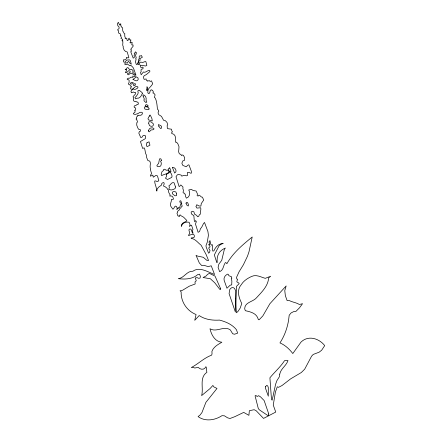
<?xml version="1.0" encoding="UTF-8"?>
<svg xmlns="http://www.w3.org/2000/svg" width="442" height="442" viewBox="0 0 442 442"><rect width="100%" height="100%" fill="white"/><g stroke="black" fill="none" stroke-linecap="round" stroke-linejoin="round"><path stroke-width="0.66" d="M120.87 35.537L120.738 36.294L121.533 37.598L120.837 38.239L121.428 38.631C121.926 38.885 123.926 40.084 122.058 40.305C121.395 41.178 123.594 40.482 122.699 41.421C123.368 43.299 121.986 44.548 123.329 46.813L123.141 47.498L124.02 49.885L125.627 51.548L127.219 51.924L128.865 57.626L127.998 57.968L126.39 57.416L126.307 58.946L124.937 59.764L123.384 59.897L123.5 61.67L123.953 62.162L125.108 62.167L125.655 61.173L127.169 59.996L128.589 60.051L129.053 59.681L130.324 60.532L131.313 64.162L130.003 63.416L128.854 61.521L128.257 61.515L127.478 62.819L125.23 62.935L124.815 63.952L125.042 64.67L126.583 64.51L127.351 63.985L129.86 65.852L130.721 65.278L132.268 66.665L133.445 68.035L135.97 75.162L132.495 72.04L133.28 71.306L132.804 69.963L132.335 70.112L131.44 69.289L129.644 69.626L127.898 67.532L126.782 68.068L126.456 69.04L125.163 69.35L125.5 69.808L126.368 69.598L126.738 69.913L125.976 71.759L125.467 72.063L125.495 72.72L126.5 72.67L128.755 70.615L130.252 71.206L129.893 72.466L128.313 73.394L127.627 73.267L127.611 74.471L128.478 74.82L130.793 73.029L131.898 73.587C132.815 73.046 132.727 74.869 133.556 74.284L135.003 75.466L135.374 76.588L132.722 76.057L132.92 77.356L130.954 77.168L129.727 78.162L128.152 78.228L127.086 79.068L127.55 79.737L128.29 79.582L129.136 80.383L129.092 82.488L128.313 83.864L129.064 84.626L129.804 84.676L130.605 86.234L130.987 86.074L131.578 86.731L130.39 88.08L130.76 88.936L131.539 89.273C133.705 89.052 134.589 86.262 136.81 86.378C140.285 87.14 135.49 89.87 133.965 89.372L133.473 88.936L132.396 89.494L130.942 91.279L131.423 92.781L133.595 91.997L134.374 92.605L135.617 92.5L135.418 94.035L133.07 96.638A1.939 1.564 86.9 0 0 133.815 98.002L133.263 99.721L133.882 101.069L134.943 101.583L135.965 101.351L136.13 101.82L137.048 101.831L138.429 102.936L137.998 104.638L136.81 104.638L135.854 105.561L134.567 105.793L134.114 106.307L134.269 107.456L135.539 107.942L135.749 108.82L135.374 110.401L134.633 110.163L135.119 111.804C135.18 112.843 131.893 113.334 133.937 114.202L135.561 114.379L138.429 113.367C139.528 112.174 142.086 111.682 142.517 113.014L141.854 114.754L140.329 115.323L138.838 115.218L138.595 115.589L137.677 115.113L137.39 116.511L136.534 116.926L136.672 117.915C137.595 118.064 134.804 119.263 136.766 119.279C136.202 120.274 138.755 121.71 136.805 122.672L136.722 125.125L137.711 127.782L138.611 129.268L140.28 129.644L140.445 130.031L140.385 131.263L139.401 131.512L138.816 133.119L140.766 137.6L142.131 137.097L142.893 135.793L143.865 135.307L144.777 135.401L145.672 136.092L145.363 138.622L140.462 141.506L142.628 148.413L144.158 147.832C145.54 150.158 144.86 152.75 146.385 155.065L146.578 157.297L147.799 160.463L149.788 161.17C151.357 163.656 149.109 166.507 150.711 169.032L150.352 169.546L151.606 173.584L150.54 175.126L150.374 176.203L152.849 175.087L153.241 177.203L155.927 175.391L157.23 175.689L157.788 176.966L158.833 180.85L157.037 181.568L155.844 180.905L154.694 181.054C154.634 184.474 156.844 187.303 156.545 190.701L156.855 191.071L157.17 188.999L158.656 187.154L161.645 184.971L161.811 183.369L163.264 182.529L163.932 182.712L164.186 183.789L163.606 185.762L163.976 186.48L164.993 186.629L166.971 188.165L167.651 189.513L168.187 189.485L168.794 192.579L170.247 195.16L169.651 195.988L171.883 196.11L172.783 196.928L173.402 198.673L173.408 199.27L171.358 199.486L171.358 200.867L170.374 204.331L170.778 206.287L172.894 209.182L173.568 208.74L174.7 206.657L175.662 206.06L176.634 206.679L177.17 208.464L176.866 209.486L178.225 207.558L178.424 208.458L179.093 207.431L179.75 207.265L180.64 204.226L181.701 204.64L182.248 206.182L181.154 207.038L180.927 208.022L179.982 208.188L179.507 209.773L177.568 211.364L177.618 212.503L176.966 213.204L177.833 215.834L178.761 216.011L179.148 216.624L179.485 215.342L180.209 214.851L180.933 215.69L183.607 217.193L186.623 220.265L186.844 220.884L182.701 223.199L181.767 224.392L181.535 226.381L182.071 224.492C183.728 222.475 186.629 221.707 189.132 222.276L190.06 224.691L189.403 226.514L190.474 225.519L191.524 225.199L192.961 229.536L192.447 230.73L193.043 233.354L192.425 232.912L190.977 229.171L189.789 229L189.082 229.503C188.496 231.028 190.38 232.536 189.397 233.973C185.634 238.597 194.988 230.564 194.325 236.818L193.878 237.597L191.06 238.023L191.452 238.371C195.695 239.139 197.917 242.879 201.138 245.249L206.105 254.493L208.475 260.288L208.309 260.708L206.873 260.366L203.287 257.288L197.574 256.095L196.027 255.332L199.314 262.924L201.696 265.543L203.895 265.277L208.127 266.62L211.237 265.775L214.552 274.488C208.055 272.117 199.408 266.277 192.916 271.228C186.756 270.791 184.27 278.046 178.264 278.664C184.806 279.499 192.524 279.228 197.729 274.592L199.585 274.173L200.414 276.51L200.033 278.112L198.414 278.278L197.154 277.62L195.281 277.963L196.27 280.753L194.999 281.979L195.16 283.991L189.231 286.212L182.474 290.311L180.071 290.77L181.137 291.842C180.784 301.715 186.883 310.903 196.082 314.538L194.74 320.312L199.182 315.549C205.116 319.627 212.492 320.533 219.53 320.096C225.906 321.748 232.21 324.456 236.437 329.71L237.647 333.124L234.542 334.235L232.674 333.765L230.37 329.959C224.011 325.279 216.685 332.771 209.989 328.771C211.409 334.898 214.878 341.572 221.856 342.241C217.956 344.506 213.574 346.837 211.933 351.34L212.033 354.02L211.536 355.202C203.906 357.981 198.403 363.865 191.303 367.529L193.198 367.418L194.762 368.015L198.237 367.396C200.441 369.838 204.519 370.153 205.9 366.672L206.53 368.064L206.287 369.368L206.911 372.286C198.988 377.733 203.817 387.966 201.629 395.607L210.072 388.535L212.878 385.452L213.978 386.977L217 388.43L205.895 402.369L201.95 412.557L200.104 414.972L198.082 416.602C205.143 421.839 215.005 420.298 221.972 415.673L224.414 415.812L227.586 417.812L229.973 418.508L234.929 416.629L243.702 412.403L248.907 415.347L249.349 410.701L254.144 409.706L256.172 410.723L263.537 418.414L275.742 412.071L273.261 405.071L275.416 391.971L277.283 386.811L278.559 387.319L282.029 385.512L290.676 378.833L301.328 372.501L304.676 369.186L311.604 356.153L313.234 354.429L319.157 352.186L321.649 350.224L324.71 345.611C319.091 338.357 308.162 334.92 300.958 342.152L292.803 353.539C289.427 349.103 285.134 345.103 279.952 342.904A53.996 43.52 86.9 0 0 288.587 320.196L289.195 315.234L291.123 312.925L293.764 311.555L295.925 311.395L299.466 307.842L302.543 303.698L299.367 304.477C296.284 302.516 292.488 302.278 289.283 300.566L287.112 300.599L285.355 295.632L284.775 290.632L286.156 285.93L269.88 303.726L262.863 315.875L259.183 319.748L258.371 319.704C256.907 313.24 250.697 311.875 245.338 310.693L244.68 308.831C244.785 301.809 253.404 302.019 256.913 297.344C262.051 291.748 268.084 285.913 268.653 277.885L270.664 276.228L265.272 278.333C260.791 277.123 256.25 274.167 251.526 276.471C247.509 278.344 243.636 280.78 241.282 284.642C236.348 290.306 238.829 297.654 241.78 303.538L240.183 308.124L237.956 311.444L236.47 312.759C235.398 303.914 236.393 295.101 236.492 286.333L239.139 283.654L238.956 283.14L236.768 281.819L237.597 279.184L236.813 279.018L236.542 277.366L239.039 271.852L243.42 264.714L247.52 256.122L248.984 251.829L252.205 236.995C242.669 244.818 232.989 252.802 226.895 263.692L225.884 262.576L225.343 262.631C223.1 265.482 223.669 270.272 219.641 271.703L218.099 267.355L218.845 264.178L221.74 260.332L224.337 249.454L225.359 248.039C219.055 250.669 216.431 255.802 217.243 262.52L216.812 262.603L214.337 254.946L219.094 245.763L220.42 244.63L223.188 243.332C218.751 243.63 215.519 246.84 213.956 250.741L212.928 251.183L212.254 249.1L212.514 246.713L212.094 245.542L212.536 245.227L212.265 244.675L211.304 245.089L210.762 244.155L209.944 240.52L209.469 241.89L208.978 241.885L209.768 244.675L208.574 244.432L209.939 246.316L210.005 246.89L208.795 247.78L208.801 248.382L210.022 250.437L209.458 252.553L208.569 253.189L206.105 246.84L206.038 245.487L207.248 242.271L208.42 235.288L207.928 231.597L204.502 222.436C202.596 224.133 202.447 227.089 200.436 228.702L199.607 231.475L198.088 232.321L195.475 224.017L196.353 221.646L195.646 220.547L194.834 221.812L194.298 220.685L193.845 215.707L191.358 213.84L191.154 212.088L192.303 211.254L193.905 211.817L194.535 214.138L196.624 215.342L197.646 216.773L198.773 216.282L199.254 214.906L200.359 214.143C199.872 211.989 201.392 209.801 200.668 207.74L196.95 208.099L195.872 206.397L196.546 205.817L196.74 204.701L199.077 205.978L200.895 206.094L201.27 203.547L203.701 200.071L202.442 197.204C200.381 197.541 199.574 193.237 198.049 196.115L197.099 195.513L197.447 193.911L196.126 191.027L193.132 190.48L191.414 189.414L188.756 189.972C190.364 192.613 190.043 196.939 186.408 198.165L185.507 196.414L185.53 194.707L184.9 194.242L184.75 193.287L183.397 192.961L183.027 192.298L183.54 190.425L182.877 188.795L182.966 186.983L181.005 185.065L180.535 185.038L179.723 186.369L179.104 186.496L176.015 176.767L177.248 174.938L178.347 174.424L181.021 175.026L181.844 176.192L183.331 175.48L186.817 175.778L187.59 175.375L187.325 172.557L188.916 172.413L191.021 173.308L191.331 173.148L191.342 171.269L188.999 165.004L188.38 164.833L186.17 166.756L182.839 165.413L181.916 163.457L182.076 162.678L182.994 160.75L184.281 160.634L184.629 157.623L183.397 155.308L182.104 154.949L181.629 155.606L180.822 154.451L179.319 153.761L178.629 151.849L179.016 146.727L177.922 143.91L176.524 142.109L176.026 142.374L175.54 142.064C175.794 138.81 176.098 134.147 171.778 133.49L171.551 132.865L172.479 131.738L171.883 131.119L171.485 129.202L167.59 128.639L167.308 128.047L167.148 125.556L167.75 124.782L166.982 122.379L165.314 120.655L163.595 120.29L161.485 116.384L158.75 114.666L158.142 113.207L158.142 112.163L158.733 111.594L158.551 110.279L157.556 109.345L157.341 108.163C157.02 104.87 156.744 101.014 155.186 98.014L154.402 97.56L155.098 94.82L153.711 93.041L153.098 93.218L152.976 92.566L153.413 92.052L152.545 90.196L152.026 90.323L151.667 89.798L150.667 90.102L149.954 91.041L150.103 91.781L149.181 93.511L148.424 93.544L147.86 92.842C146.959 88.35 151.374 86.903 152.711 83.698L151.429 80.82L150.098 81.488L149.297 80.527L147.965 81.063L147.578 80.726L147.357 81.079L146.23 79.952L146.153 78.985L144.098 79.356L143.54 77.637L143.501 76.858L144.208 75.692L146.313 74.604L149.711 71.753L149.943 71.035L149.12 70.256C147.192 70.731 145.203 73.09 143.462 71.963L141.158 74.775L140.539 72.416L141.175 71.621L140.992 69.847L141.523 69.14L142.965 68.875L143.092 67.405L142.865 67.129L140.832 67.477L140.142 65.14L145.716 65.991L146.86 65.361L145.904 61.786L145.401 61.471L142.7 62.455L140.755 62.107L139.153 63.007L139.661 64.3C136.644 66.289 138.363 60.62 140.142 60.222L139.926 58.587L142.363 57.239L141.313 55.46L140.893 55.88L139.28 56.024L139.153 58.736L138.34 60.261L138.457 61.173L137.473 64.212L136.611 64.598L136.241 64.278L135.418 61.764L136.059 59.67L135.705 58.372L136.263 57.979L135.451 55.007L136.219 54.073L136.335 52.471L135.412 51.841L135.053 53.173L134.257 52.974L134.368 55.283L134.02 55.532L134.44 57.256L133.197 58.145L130.882 52.134L130.81 51.532L131.605 51.112L130.699 49.708L131.318 49.521L130.965 48.929C131.418 48.255 132.666 46.885 133.164 46.2L132.981 44.874L132.567 44.863C131.617 45.83 131.605 43.377 132.141 43.25L132.274 42.918C132.152 40.973 129.937 44.167 130.02 42.399L130.738 41.741L130.832 39.78L130.257 40.128L129.351 39.393L129.186 38.161L128.556 38.73L128.44 39.868L127.561 40.642L126.959 39.973L126.848 38.515C126.39 37.741 125.76 38.675 125.296 38.559L125.147 38.332C125.843 36.78 124.412 37.332 124.887 36.343L124.65 34.564C125.677 33.167 123.357 33.785 123.694 32.183C121.539 31.216 123.815 27.061 121.765 27.382L121.34 26.421C120.478 26.299 121.5 25.465 120.765 25.465L120.771 23.68L120.053 24.752C119.832 26.559 118.218 20.995 118.185 22.763C117.047 22.896 117.506 24.874 117.942 25.879C119.439 26.542 119.743 29.144 117.843 29.316L117.705 30.161C119.865 30.802 117.323 32.885 119.136 33.343C120.633 33.117 120.097 34.857 120.904 35.57M235.382 298.273L235.382 312.046L229.072 293.587L229.829 289.344L231.304 287.913L232.619 287.515L233.68 287.825L234.603 288.56L235.697 290.908L235.382 298.273M142.341 93.268C141.667 95.378 139.876 98.693 137.169 98.201L135.628 98.87L134.954 97.345L136.042 96.594L137.827 94.008L138.219 92.621L137.865 91.511L138.103 90.472L139.329 90.334L142.103 92.582L142.341 93.268M265.355 386.811L265.344 387.816L268.311 396.198L268.3 387.54L267.747 385.988L266.769 385.385L265.355 386.811M166.369 174.391L166.391 176.706L165.496 178.198L167.463 179.513L171.767 177.402C172.584 175.712 171.269 173.491 170.181 172.176L166.369 174.391M143.164 96.163L144.363 99.118L143.888 99.853L144.142 100.87L145.645 102.384L146.783 102.185L146.037 100.014L146.18 98.5L145.628 96.417L143.755 94.886L142.921 95.024L143.164 96.163M158.893 126.412L160.512 128.489L161.479 128.197L161.65 127.058A2.282 1.84 86.9 0 0 160.391 125.406L158.33 124.578L158.893 126.412M181.773 203.64L180.225 202.812L179.767 201.359L180.176 200.685L180.927 201.038L181.773 203.64M168.96 168.474L168.225 169.844L169.153 170.988L170.778 171.827L170.977 171.242L169.662 167.628L168.96 168.474M130.771 83.206C130.169 85.091 133.252 83.632 133.346 82.947L132.622 82.367L131.677 82.389L130.882 82.676L130.771 83.206M148.341 130.65L148.451 131.467L149.291 131.86L150.998 129.998C151.96 129.815 154.264 129.998 153.949 128.534L152.44 127.799L150.584 128.031L149.479 128.738L148.341 130.65M185.988 203.16L187.021 205.348L188.198 206L188.552 205.066L187.69 202.69L186.69 202.414L185.988 203.16M161.512 160.225L160.556 161.33C161.656 162.844 161.358 164.612 160.628 166.026L158.921 166.689L157.275 166.363L156.799 165.767L158.711 163.109L159.479 158.893L160.778 158.777L161.512 160.225M268.764 413.977L268.261 415.812L259.609 410.016L258.349 408.706L255.067 395.817L255.813 395.43L257.178 396.48L258.603 395.684L260.559 396.894L264.156 400.574L268.764 413.977M135.291 83.947L135.108 85.383C132.379 86.947 133.374 82.516 135.291 83.947M231.779 278.09L231.442 279.67L231.879 280.908L231.718 284.886L230.122 285.228L226.956 288.25L224.138 280.294C223.464 277.593 225.271 275.151 227.691 274.123L228.216 274.305L228.945 275.747L231.531 276.775L231.779 278.09M175.518 186.955L175.071 188.585L173.192 189.557L171.076 190.01L169.231 189.43L168.943 188.436L169.385 187.568L168.954 185.701L170.54 184.601L171.336 183.308L173.026 182.535L174.093 182.866L175.518 186.955M148.689 123.163L149.413 125.511C150.595 126.589 153.49 126.81 153.346 124.627L153.275 123.754L151.131 121.898L148.976 121.638L148.689 123.163M146.843 89.273L146.932 90.732L147.832 87.952L146.959 86.665L146.843 89.273M172.479 167.568L174.634 173.049C177.888 171.75 174.894 166.49 172.479 167.568M220.696 288.88L220.635 289.411L219.818 289.388L214.729 282.753L210.326 278.731L203.071 277.543L206.049 275.996L207.685 274.278L209.42 273.377L215.016 276.101L220.696 288.88M149.285 116.147L147.987 118.561L148.374 119.854L152.291 120.909L151.954 118.727L150.302 115.075L149.39 115.29L149.285 116.147M279.747 374.136L279.361 376.772L276.874 380.689L275.576 384.347L272.173 400.159L271.493 399.59L269.907 377.794C274.565 372.109 280.405 367.026 284.515 360.722L286.101 360.296L287.985 360.589C286.239 365.882 280.742 368.639 279.747 374.136M169.275 171.623C167.833 174.093 163.954 174.142 161.656 175.612L161.17 174.612L161.949 171.761L163.794 170.176L163.639 169.352L164.728 169.242L166.33 170.325L167.314 169.921L169.275 171.623M148.103 105.992L147.711 106.528L145.479 106.108L145.263 105.19L146.838 104.566L148.103 105.992M176.601 193.889L176.502 195.635L175.015 195.817L172.877 194.22L172.231 192.955L172.452 192.187A3.751 3.022 86.9 0 1 174.214 191.524L175.894 191.994L176.601 193.889M149.103 108.964L148.059 109.688L144.97 109.108C142.644 105.931 146.937 106.456 148.6 107.693L149.103 108.964M133.014 79.345L135.351 80.604C136.805 81.262 138.059 80.3 138.241 79.074L137.865 77.709L136.423 76.88L133.014 79.345M146.993 142.772L146.346 144.54L146.683 146.158L147.285 146.562L149.96 145.175L149.004 141.805L146.993 142.772"/></g></svg>
